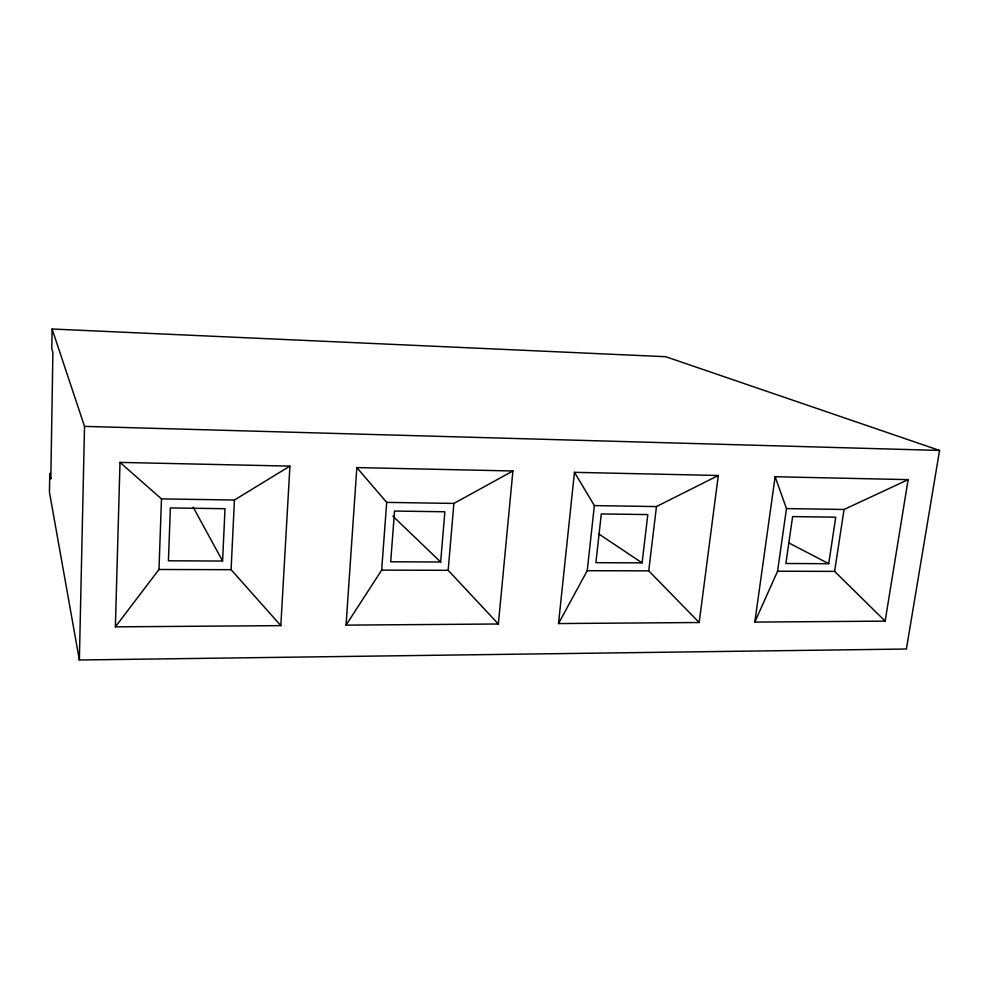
<?xml version="1.0" encoding="UTF-8"?>
<svg xmlns="http://www.w3.org/2000/svg" width="989" height="989" viewBox="0 0 989 989"><rect width="100%" height="100%" fill="white"/><g stroke="black" fill="none" stroke-linecap="round" stroke-linejoin="round"><path stroke-width="1.48" d="M52.108 329.003L51.787 348.758L52.899 352.418L50.81 478.997L49.759 473.434L49.45 492.25L79.367 659.997L906.394 649.019L939.55 450.44L665.721 356.708L52.108 329.003L84.522 426.383L79.367 659.997M115.367 626.853L120.003 462.395L289.925 466.116L280.827 625.629L115.367 626.853L158.982 569.491L161.479 498.901L120.003 462.395M222.587 561.035L225.01 508.705L170.38 507.938L168.414 560.8L222.587 561.035L193.189 507.184M280.827 625.629L231.092 569.689L234.43 500.026L289.925 466.116M346.051 625.135L356.831 467.574L512.908 470.987L498.357 623.997L346.051 625.135L381.667 570.121L386.687 502.387L356.831 467.574M440.649 561.987L444.865 511.758L394.537 511.053L390.704 561.777L440.649 561.987L392.893 516.147M498.357 623.997L448.165 570.307L453.889 503.426L512.908 470.987M558.513 623.552L574.461 472.334L718.298 475.486L699.186 622.514L558.513 623.552L587.231 570.69L594.364 505.602L574.461 472.334M642.084 562.877L647.82 514.577L601.3 513.934L595.897 562.667L642.084 562.877L598.728 533.924M699.186 622.514L648.735 570.863L656.461 506.566L718.298 475.486M754.817 622.093L775.129 476.735L908.125 479.64L885.143 621.129L754.817 622.093L777.564 571.222L786.478 508.581L775.129 476.735M828.72 563.693L835.742 517.185L792.622 516.592L785.872 563.495L828.72 563.693L789.012 542.998M885.143 621.129L834.617 571.382L844.05 509.471L908.125 479.64M158.982 569.491L231.092 569.689M381.667 570.121L448.165 570.307M587.231 570.69L648.735 570.863M777.564 571.222L834.617 571.382M161.479 498.901L234.43 500.026M386.687 502.387L453.889 503.426M594.364 505.602L656.461 506.566M786.478 508.581L844.05 509.471M84.522 426.383L939.55 450.44"/></g></svg>
